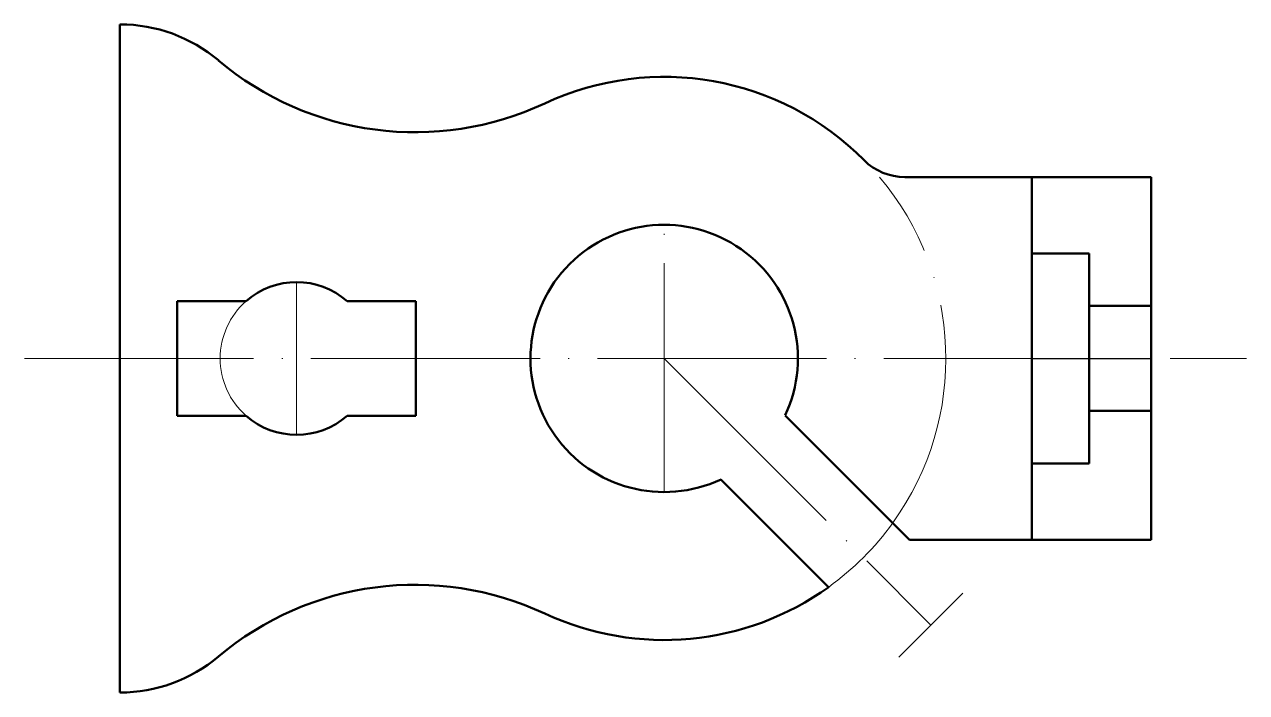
# Model space of a CAD drawing. Header units: millimetres. Extents: x 2641 to 2769, y 671 to 741.
import ezdxf

# ---------------------------------------------------------------- set-up
doc = ezdxf.new("R2010")
doc.units = ezdxf.units.MM
doc.linetypes.add('ACAD_ISO04W100', pattern=[30, 24, -2.95, 0.1, -2.95])
for name, color, linetype, lineweight, true_color in [('Contornos Visibles', 7, 'Continuous', 50, 0xffffff), ('Ejes de revolución', 6, 'ACAD_ISO04W100', 20, 0xff00ff), ('Referencias', 2, 'Continuous', 25, 0xffff00)]:
    doc.layers.add(name, color=color, linetype=linetype, lineweight=lineweight, true_color=true_color)

msp = doc.modelspace()

# ---------------------------------------------------------------- linework, layer by layer
at = {"layer": 'Contornos Visibles'}
for p, q in [((2650.8, 671.18), (2650.8, 741.18)), ((2733, 725.18), (2758.8, 725.18)), ((2746.3, 687.18), (2746.3, 725.18)), ((2758.8, 687.18), (2758.8, 725.18)), ((2746.3, 717.18), (2752.3, 717.18)), ((2752.3, 695.18), (2752.3, 717.18)), ((2656.8, 700.18), (2656.8, 712.18)), ((2656.8, 712.18), (2664, 712.18)), ((2674.59, 712.18), (2681.8, 712.18)), ((2681.8, 700.18), (2681.8, 712.18)), ((2752.3, 711.68), (2758.8, 711.68)), ((2656.8, 700.18), (2664, 700.18)), ((2674.59, 700.18), (2681.8, 700.18)), ((2720.47, 700.22), (2733.51, 687.18)), ((2752.3, 700.68), (2758.8, 700.68)), ((2746.3, 695.18), (2752.3, 695.18)), ((2713.75, 693.5), (2725.02, 682.23)), ((2733.51, 687.18), (2758.8, 687.18))]:
    msp.add_line(p, q, dxfattribs=at)
for centre, radius, start, end in [((2650.8, 725.18), 16, 49.8752, 90), ((2681.73, 761.88), 32, 229.8752, 295.0773), ((2707.8, 706.18), 29.5, 44.767, 115.0773), ((2733, 731.18), 6, 224.767, 270), ((2707.8, 706.18), 14, 334.8334, 295.1666), ((2669.3, 706.18), 8, 48.5904, 131.4096), ((2669.3, 706.18), 8, 228.5904, 311.4096), ((2681.73, 650.47), 32, 64.9227, 130.1248), ((2707.8, 706.18), 29.5, 244.9227, 305.7341), ((2650.8, 687.18), 16, 270, 310.1248)]:
    msp.add_arc(centre, radius, start, end, dxfattribs=at)
at = {"layer": 'Ejes de revolución'}
for p, q in [((2707.8, 692.18), (2707.8, 720.18)), ((2669.3, 714.18), (2669.3, 698.18)), ((2640.8, 706.18), (2768.8, 706.18)), ((2707.8, 706.18), (2735.73, 678.24))]:
    msp.add_line(p, q, dxfattribs=at)
for centre, radius, start, end in [((2707.8, 706.18), 29.5, 324.2659, 40.0958), ((2669.3, 706.18), 8, 131.4096, 228.5904), ((2707.8, 706.18), 29.5, 305.7341, 324.2659)]:
    msp.add_arc(centre, radius, start, end, dxfattribs=at)
at = {"layer": 'Referencias'}
for p, q in [((2650.8, 687.18), (2650.8, 725.18)), ((2752.3, 700.68), (2752.3, 711.68)), ((2758.8, 700.68), (2758.8, 711.68)), ((2746.3, 706.18), (2758.8, 706.18)), ((2732.37, 674.89), (2739.09, 681.6))]:
    msp.add_line(p, q, dxfattribs=at)

doc.saveas('drawing.dxf')
